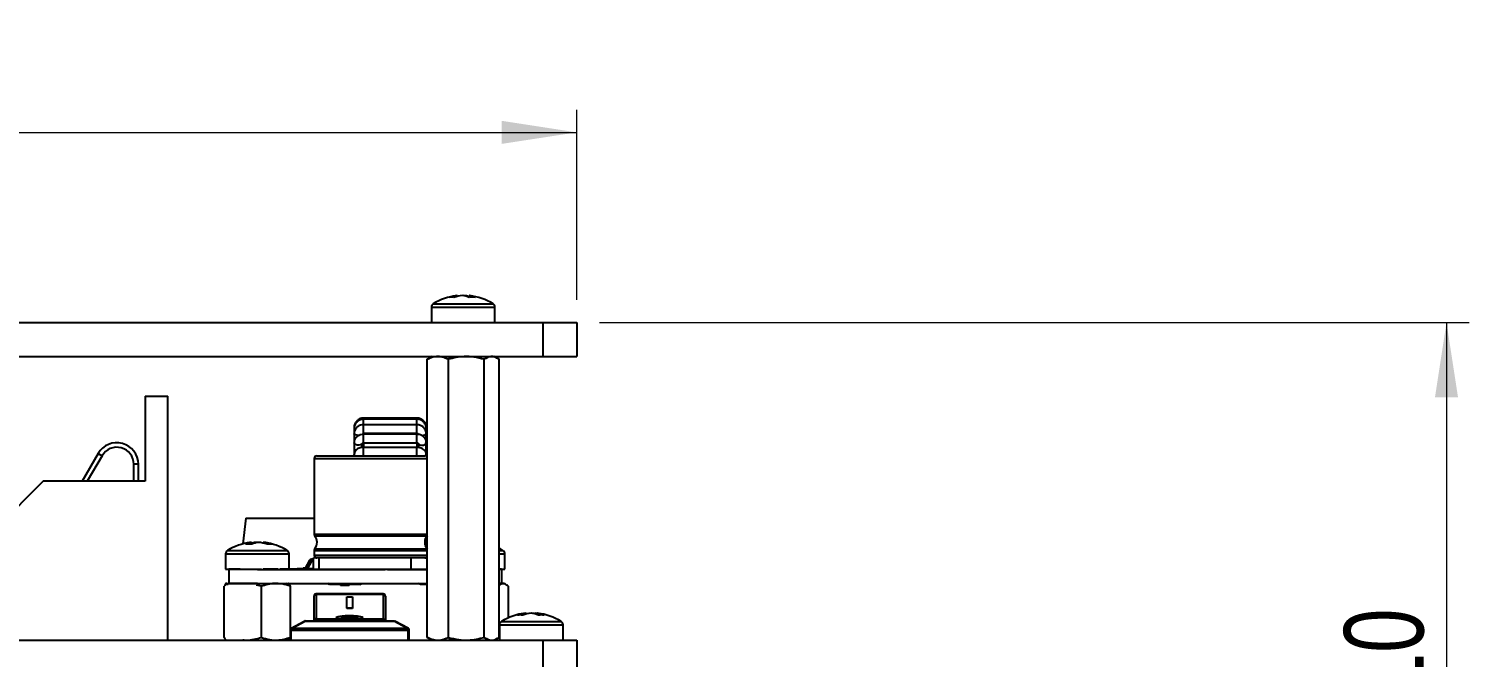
# Model space of a CAD drawing. Header units: millimetres. Extents: x 53 to 380, y 29 to 265.
# Drawn here: x 311.7 to 375.1, y 235.1 to 262.8 of the extents above; entities that cross this region are included whole.
import ezdxf

# ---------------------------------------------------------------- set-up
doc = ezdxf.new("R2010")
doc.units = ezdxf.units.MM
doc.styles.add('SLDTEXTSTYLE0', font='TXT', dxfattribs={"width": 0.75})
doc.dimstyles.new('SLDDIMSTYLE0', dxfattribs={"dimtxt": 3.5, "dimasz": 3.302, "dimexe": 0, "dimexo": 0.0625, "dimgap": 0.875, "dimtad": 1, "dimlfac": 2, "dimrnd": 1e-09, "dimzin": 4, "dimdsep": 46, "dimtxsty": 'SLDTEXTSTYLE0', "dimsah": 1, "dimcen": 0.09, "dimadec": 0, "dimazin": 1, "dimtfac": 1, "dimtofl": 0, "dimtmove": 0, "dimatfit": 3, "dimfxl": 1, "dimfrac": 2, "dimtolj": 1, "dimtzin": 12, "dimarcsym": 0})

# ---------------------------------------------------------------- blocks, each defined once
blk = doc.blocks.new('_D_2')
at = {"color": 7, "linetype": 'Continuous', "lineweight": 0, "transparency": 16777216}
for p, q in [((260.78, 250.812), (260.78, 259.188)), ((335.78, 250.812), (335.78, 259.188)), ((260.78, 258.188), (335.78, 258.188))]:
    blk.add_line(p, q, dxfattribs=at)
at = {"color": 7, "linetype": 'Continuous', "lineweight": 18, "transparency": 16777216}
for points in [[(260.78, 258.188), (264.082, 257.68), (264.082, 258.696)], [(335.78, 258.188), (332.478, 258.696), (332.478, 257.68)]]:
    blk.add_solid(points, dxfattribs=at)
at = {"color": 7, "linetype": 'Continuous', "lineweight": 18, "transparency": 16777216, "insert": (294.554, 262.7), "char_height": 3.5, "attachment_point": 1, "style": 'SLDTEXTSTYLE0'}
blk.add_mtext('150.00', dxfattribs=at)
blk = doc.blocks.new('_D_3')
at = {"color": 7, "linetype": 'Continuous', "lineweight": 0, "transparency": 16777216}
for p, q in [((336.78, 249.812), (375.075, 249.812)), ((374.075, 249.812), (374.075, 201.263)), ((352.847, 201.263), (375.075, 201.263))]:
    blk.add_line(p, q, dxfattribs=at)
at = {"color": 7, "linetype": 'Continuous', "lineweight": 18, "transparency": 16777216}
for points in [[(374.075, 249.812), (373.567, 246.51), (374.583, 246.51)], [(374.075, 201.263), (374.583, 204.565), (373.567, 204.565)]]:
    blk.add_solid(points, dxfattribs=at)
at = {"color": 7, "linetype": 'Continuous', "lineweight": 18, "transparency": 16777216, "insert": (369.563, 228.424), "char_height": 3.5, "attachment_point": 1, "rotation": 90, "style": 'SLDTEXTSTYLE0'}
blk.add_mtext('97.10', dxfattribs=at)

msp = doc.modelspace()

# ---------------------------------------------------------------- linework, layer by layer
at = {"color": 8, "linetype": 'Continuous', "lineweight": 25}
for p, q in [((329.4657, 250.638), (332.095, 250.638)), ((329.3803, 250.4849), (332.1803, 250.4849)), ((326.3928, 245.5496), (326.3928, 245.5992)), ((326.3928, 245.3054), (326.3928, 245.5496)), ((328.7428, 245.5496), (328.7428, 245.5992)), ((328.7428, 245.3054), (328.7428, 245.5496)), ((325.9809, 245.188), (325.9803, 245.1871)), ((326.3928, 244.9338), (326.3928, 245.3056)), ((326.3928, 244.9338), (326.3928, 244.8825)), ((326.3928, 244.5075), (326.3928, 244.8825)), ((328.7428, 244.9338), (328.7428, 245.3056)), ((328.7428, 244.9338), (328.7428, 244.8825)), ((328.7428, 244.5075), (328.7428, 244.8825)), ((329.1548, 245.188), (329.1553, 245.1871)), ((326.3928, 244.5079), (326.3928, 244.315)), ((326.3928, 243.9366), (326.3928, 244.3069)), ((328.7428, 244.5079), (328.7428, 244.315)), ((328.7428, 243.9366), (328.7428, 244.3069)), ((324.2178, 243.8116), (326.7178, 243.8116)), ((325.991, 243.9366), (325.9803, 243.9872)), ((326.7178, 243.8116), (329.1983, 243.8116)), ((329.1401, 243.9273), (329.1553, 243.9873)), ((324.2178, 240.4847), (326.7178, 240.4847)), ((324.2464, 240.4052), (326.7178, 240.4052)), ((326.7178, 240.4847), (329.1983, 240.4847)), ((326.7178, 240.4052), (329.1893, 240.4052)), ((320.4032, 239.7628), (323.0325, 239.7628)), ((324.2178, 239.7635), (326.7178, 239.7635)), ((324.2464, 239.843), (326.7178, 239.843)), ((326.7178, 239.843), (329.1893, 239.843)), ((326.7178, 239.7635), (329.1983, 239.7635)), ((329.1983, 240.2219), (329.1553, 240.2219)), ((332.3623, 239.7628), (332.5325, 239.7628)), ((320.3178, 239.6097), (323.1178, 239.6097)), ((324.0493, 239.3123), (323.8707, 238.9741)), ((324.0582, 239.3076), (323.882, 238.9741)), ((324.2178, 239.5616), (326.7178, 239.5616)), ((326.7178, 239.5616), (329.1983, 239.5616)), ((332.3623, 239.6097), (332.6178, 239.6097)), ((323.8264, 238.9741), (323.8264, 238.9866)), ((324.3053, 237.8483), (324.3053, 237.8339)), ((324.3053, 237.8339), (324.3053, 236.759)), ((325.5678, 238.2219), (325.5678, 238.2616)), ((327.2553, 237.8483), (327.2553, 237.8339)), ((327.2553, 237.8339), (327.2553, 236.759)), ((324.3053, 236.759), (324.3053, 236.6616)), ((327.2553, 236.759), (327.2553, 236.6616)), ((332.4657, 236.638), (334.6687, 236.638)), ((334.6687, 236.638), (335.095, 236.638)), ((332.3803, 236.4849), (334.7264, 236.4849)), ((334.7264, 236.4849), (335.1803, 236.4849))]:
    msp.add_line(p, q, dxfattribs=at)
at = {"color": 7, "linetype": 'Continuous', "lineweight": 25}
for p, q in [((330.5278, 250.9617), (330.5225, 250.9981)), ((330.8106, 250.9981), (330.8105, 250.9891)), ((331.0276, 250.9266), (331.0382, 250.9981)), ((329.3803, 250.4849), (329.3803, 249.8116)), ((332.1803, 249.8116), (332.1803, 250.4849)), ((262.2803, 249.8116), (334.2803, 249.8116)), ((334.2803, 249.8116), (334.2803, 248.3116)), ((334.2803, 249.8116), (335.7803, 249.8116)), ((335.7803, 249.8116), (335.7803, 248.3116)), ((262.2803, 248.3116), (334.2803, 248.3116)), ((329.1983, 248.1875), (329.2767, 248.2287)), ((329.1983, 235.9357), (329.1983, 248.1875)), ((329.4053, 248.3116), (329.27, 248.2335)), ((330.127, 248.1875), (330.2154, 248.3116)), ((330.127, 235.9357), (330.127, 248.1875)), ((331.7091, 235.9357), (331.7091, 248.1875)), ((332.2907, 248.2335), (332.1553, 248.3116)), ((332.3623, 235.9357), (332.3623, 248.1875)), ((334.2803, 248.3116), (335.7803, 248.3116)), ((316.7803, 246.5616), (317.7803, 246.5616)), ((316.7803, 246.5616), (316.7803, 242.8116)), ((317.7803, 235.8116), (317.7803, 246.5616)), ((328.7428, 245.5992), (326.3928, 245.5992)), ((328.7428, 245.5496), (326.3928, 245.5496)), ((325.9803, 245.1871), (325.9803, 245.1411)), ((325.9803, 245.1411), (325.9803, 244.9145)), ((325.9803, 244.9145), (325.9803, 244.5216)), ((328.7428, 245.3056), (326.3928, 245.3056)), ((326.3928, 244.9338), (328.7428, 244.9338)), ((328.7428, 244.8825), (326.3928, 244.8825)), ((329.1553, 245.1411), (329.1553, 245.1871)), ((329.1553, 244.9145), (329.1553, 245.1411)), ((329.1553, 244.5216), (329.1553, 244.9145)), ((325.9803, 244.5216), (325.9803, 243.9872)), ((326.3178, 244.4483), (326.3178, 244.45)), ((326.3178, 244.4483), (326.3178, 244.3065)), ((326.3928, 244.5075), (328.7428, 244.5075)), ((328.7428, 244.3069), (326.3928, 244.3069)), ((328.8178, 244.45), (328.8178, 244.4483)), ((328.8178, 244.4483), (328.8178, 244.3058)), ((329.1553, 243.9872), (329.1553, 244.5216)), ((314.7076, 244.0366), (314.0003, 242.8116)), ((314.8808, 243.9366), (314.2313, 242.8116)), ((314.7076, 244.0366), (314.8808, 243.9366)), ((316.4803, 243.5616), (316.2803, 243.5616)), ((316.2803, 242.8116), (316.2803, 243.5616)), ((316.4803, 242.8116), (316.4803, 243.5616)), ((324.2178, 243.8116), (324.2178, 240.4847)), ((325.9575, 243.9366), (329.0928, 243.9366)), ((325.9803, 243.9872), (325.9803, 243.9366)), ((329.1553, 243.9199), (329.1553, 243.9872)), ((312.2803, 242.8116), (310.2803, 240.8116)), ((316.7803, 242.8116), (312.2803, 242.8116)), ((321.2081, 241.1902), (321.0819, 240.0541)), ((321.2081, 241.1902), (324.2178, 241.1902)), ((329.1983, 240.4094), (329.1926, 240.4094)), ((321.4616, 240.1228), (321.4734, 240.0422)), ((321.6765, 240.1086), (321.6761, 240.1228)), ((321.9741, 240.1228), (321.9694, 240.0908)), ((322.696, 239.9371), (322.7178, 239.9371)), ((322.697, 239.9366), (322.7178, 239.9366)), ((322.7178, 239.9371), (322.7178, 239.9366)), ((322.7178, 239.9366), (322.7178, 239.9276)), ((324.2178, 239.7635), (324.2178, 239.5616)), ((329.1553, 240.0141), (329.1553, 240.358)), ((329.1553, 240.0344), (329.1983, 240.0344)), ((329.1553, 239.8902), (329.1553, 240.0141)), ((320.3178, 239.6097), (320.3178, 238.9363)), ((323.1178, 238.9366), (323.1178, 239.6097)), ((324.0095, 239.3333), (323.8264, 238.9866)), ((324.098, 239.2866), (323.9329, 238.9741)), ((324.0582, 239.3076), (324.0493, 239.3123)), ((324.098, 239.3416), (324.098, 239.3866)), ((324.1928, 239.3866), (324.098, 239.3866)), ((324.098, 239.3316), (324.098, 239.3416)), ((324.1928, 239.3416), (324.098, 239.3416)), ((324.098, 239.2866), (324.098, 239.3316)), ((324.1928, 239.3316), (324.098, 239.3316)), ((324.1928, 239.2866), (324.098, 239.2866)), ((324.1928, 238.9366), (324.1928, 239.4366)), ((324.4428, 239.4366), (324.1928, 239.4366)), ((324.4428, 238.9366), (324.4428, 239.4366)), ((328.4928, 239.4366), (324.4428, 239.4366)), ((328.4928, 238.9366), (328.4928, 239.4366)), ((329.1983, 239.4366), (328.4928, 239.4366)), ((329.1553, 239.4366), (329.1553, 239.4533)), ((332.6178, 238.9363), (332.6178, 239.6097)), ((320.3178, 238.9363), (320.4678, 238.9363)), ((320.9676, 238.9366), (320.4678, 238.9366)), ((320.4678, 238.9363), (320.4678, 238.9366)), ((320.4678, 238.9363), (320.4678, 238.3118)), ((320.4678, 238.9363), (321.7178, 238.9363)), ((321.7178, 238.9363), (321.8951, 238.9363)), ((321.7178, 238.9316), (321.7178, 238.9363)), ((321.7178, 238.9316), (327.3432, 238.9316)), ((321.9509, 238.9416), (321.9509, 238.9366)), ((321.9678, 238.9416), (321.9678, 238.9366)), ((322.1544, 238.9416), (321.9678, 238.9416)), ((322.1544, 238.9366), (321.9678, 238.9366)), ((322.1544, 238.9416), (322.1544, 238.9366)), ((322.2646, 238.9416), (322.1544, 238.9416)), ((322.2646, 238.9366), (322.1544, 238.9366)), ((322.2646, 238.9416), (322.2646, 238.9366)), ((322.5105, 238.9416), (322.2646, 238.9416)), ((322.5105, 238.9366), (322.2646, 238.9366)), ((322.6293, 238.9416), (322.5105, 238.9416)), ((322.5105, 238.9416), (322.5105, 238.9366)), ((322.6293, 238.9366), (322.5105, 238.9366)), ((322.6293, 238.9416), (322.6293, 238.9366)), ((322.6462, 238.9416), (322.6462, 238.9366)), ((324.0678, 238.9366), (322.7092, 238.9366)), ((323.448, 238.9416), (323.1178, 238.9416)), ((323.4816, 238.9741), (323.4428, 238.9366)), ((323.4816, 238.9741), (324.154, 238.9741)), ((323.7316, 238.9741), (323.7316, 238.9866)), ((323.8264, 238.9866), (323.7316, 238.9866)), ((324.0678, 238.9316), (324.0678, 238.9366)), ((324.0678, 238.9366), (324.4428, 238.9366)), ((324.154, 238.9741), (324.1928, 238.9366)), ((324.1891, 238.9402), (324.1928, 238.9402)), ((324.4428, 238.9316), (324.4428, 238.9366)), ((324.4428, 238.9366), (327.3432, 238.9366)), ((327.3432, 238.9316), (327.3432, 238.9366)), ((327.3432, 238.9366), (327.4428, 238.9366)), ((327.4428, 238.9316), (327.4428, 238.9366)), ((327.4428, 238.9366), (328.5446, 238.9366)), ((327.4428, 238.9316), (329.1983, 238.9316)), ((328.5446, 238.9316), (328.5446, 238.9366)), ((328.5446, 238.9366), (329.1983, 238.9366)), ((332.4678, 238.9366), (332.3623, 238.9366)), ((332.3623, 238.9363), (332.4678, 238.9363)), ((332.4678, 238.9363), (332.4678, 238.9366)), ((332.4678, 238.9363), (332.6178, 238.9363)), ((332.4678, 238.9363), (332.4678, 238.3118)), ((320.2611, 235.9357), (320.2611, 238.1875)), ((320.3428, 238.3116), (320.3289, 238.3036)), ((320.3428, 238.3116), (320.4678, 238.3116)), ((321.7178, 238.3118), (320.4678, 238.3118)), ((320.4678, 238.3118), (320.4678, 238.3116)), ((320.4678, 238.3116), (321.7178, 238.3116)), ((321.8944, 238.1875), (321.6768, 238.2388)), ((321.7178, 238.3118), (321.7178, 238.3116)), ((321.7178, 238.3116), (329.1983, 238.3116)), ((321.8944, 235.9357), (321.8944, 238.1875)), ((323.1746, 238.1875), (322.9776, 238.3116)), ((323.1067, 238.3036), (323.0928, 238.3116)), ((323.1033, 238.2977), (323.1746, 238.1875)), ((323.1746, 235.9357), (323.1746, 238.1875)), ((327.2553, 237.8483), (324.3053, 237.8483)), ((324.3053, 237.8339), (327.2553, 237.8339)), ((324.901, 238.2616), (324.8178, 238.3116)), ((326.2346, 238.2616), (324.901, 238.2616)), ((325.3803, 238.2616), (325.3803, 238.2219)), ((325.5678, 238.2219), (325.3803, 238.2219)), ((325.7553, 238.2219), (325.5678, 238.2219)), ((325.7553, 238.2219), (325.7553, 238.2616)), ((326.2346, 238.2616), (326.3178, 238.3116)), ((328.901, 238.2616), (328.8178, 238.3116)), ((329.1983, 238.2616), (328.901, 238.2616)), ((332.4678, 238.3118), (332.3623, 238.3118)), ((332.3623, 238.3116), (332.4678, 238.3116)), ((332.4678, 238.3118), (332.4678, 238.3116)), ((332.4678, 238.3116), (332.5928, 238.3116)), ((332.6641, 238.2704), (332.5928, 238.3116)), ((332.77, 236.7983), (332.77, 238.1875)), ((324.2053, 237.7483), (324.2053, 236.6616)), ((325.6553, 237.7158), (325.9053, 237.7158)), ((325.6553, 237.218), (325.6553, 237.2086)), ((325.9053, 237.218), (325.6553, 237.218)), ((325.9053, 237.2086), (325.6553, 237.2086)), ((325.9053, 237.218), (325.9053, 237.2086)), ((327.3553, 237.7483), (327.3553, 236.6616)), ((323.2084, 236.3442), (323.7833, 236.6499)), ((323.2553, 236.3442), (323.8302, 236.6499)), ((323.7833, 236.6499), (323.8153, 236.6605)), ((323.8153, 236.6605), (323.8302, 236.6499)), ((323.8302, 236.6616), (327.7304, 236.6616)), ((323.8302, 236.6499), (327.7304, 236.6499)), ((324.3053, 236.759), (327.2553, 236.759)), ((325.1803, 236.8014), (325.1803, 236.7915)), ((326.3803, 236.8014), (326.3803, 236.7915)), ((327.7304, 236.6499), (327.7454, 236.6605)), ((328.3053, 236.3442), (327.7304, 236.6499)), ((327.7454, 236.6605), (327.7773, 236.6499)), ((328.3523, 236.3442), (327.7773, 236.6499)), ((333.5276, 236.9531), (333.5209, 236.9981)), ((333.5216, 236.9936), (333.5749, 236.9981)), ((333.5749, 236.9981), (333.5787, 236.9662)), ((333.5888, 236.9968), (333.5887, 236.9981)), ((333.6235, 236.9761), (333.6215, 236.9981)), ((333.7916, 236.9981), (333.7916, 236.9954)), ((333.9554, 236.9981), (333.9553, 236.9968)), ((333.9717, 236.9955), (333.972, 236.9981)), ((333.9857, 236.9981), (333.9853, 236.9942)), ((334.039, 236.9936), (333.9857, 236.9981)), ((334.0311, 236.9405), (334.0397, 236.9981)), ((322.9776, 235.8116), (323.1746, 235.9357)), ((323.2053, 236.2559), (328.3553, 236.2559)), ((323.2053, 235.8116), (323.2053, 236.2559)), ((323.2553, 236.3442), (328.3053, 236.3442)), ((328.3553, 235.8116), (328.3553, 236.2559)), ((328.4053, 235.8116), (328.4053, 236.2559)), ((329.2763, 235.9031), (329.1983, 235.9357)), ((330.2154, 235.8116), (330.127, 235.9357)), ((332.3803, 236.4849), (332.3803, 235.8116)), ((335.1803, 235.8116), (335.1803, 236.4849)), ((262.2803, 235.8116), (334.2803, 235.8116)), ((320.3285, 235.8199), (320.3428, 235.8116)), ((323.0928, 235.8116), (323.1072, 235.8199)), ((329.27, 235.8897), (329.4053, 235.8116)), ((332.1553, 235.8116), (332.2907, 235.8897)), ((334.2803, 235.8116), (334.2803, 234.3116)), ((334.2803, 235.8116), (335.7803, 235.8116)), ((335.7803, 235.8116), (335.7803, 234.3116))]:
    msp.add_line(p, q, dxfattribs=at)
at = {"color": 8, "linetype": 'Continuous', "lineweight": 25, "flags": 128}
for points in [[(326.2115, 244.8369), (326.1856, 244.835), (326.1085, 244.8388), (326.0417, 244.8554), (325.9963, 244.8822), (325.9803, 244.9145)], [(328.9393, 244.8356), (328.9501, 244.835), (329.0271, 244.8388), (329.094, 244.8554), (329.1393, 244.8822), (329.1553, 244.9145), (329.1553, 244.9145)], [(326.3178, 244.45), (326.2595, 244.4174), (326.1856, 244.4027), (326.1085, 244.4082), (326.0417, 244.4332), (325.9963, 244.4733), (325.9803, 244.5216)], [(328.8178, 244.45), (328.8761, 244.4174), (328.9501, 244.4027), (329.0271, 244.4082), (329.094, 244.4332), (329.1393, 244.4733), (329.1553, 244.5216), (329.1553, 244.5217)], [(323.8501, 238.9741), (323.8441, 238.9773), (323.8381, 238.9804), (323.8331, 238.9831), (323.8295, 238.985), (323.8272, 238.9862), (323.8264, 238.9866)]]:
    msp.add_lwpolyline(points, dxfattribs=at)
at = {"color": 7, "linetype": 'Continuous', "lineweight": 25, "flags": 128}
for points in [[(329.1893, 240.4052), (329.1958, 240.4138), (329.1983, 240.4176)], [(321.7178, 240.1167), (321.7116, 240.1177), (321.6761, 240.1228)], [(329.1983, 239.8306), (329.1958, 239.8344), (329.1893, 239.843)], [(332.5325, 239.7628), (332.4168, 239.8301), (332.3623, 239.859)], [(324.0493, 239.3123), (324.0416, 239.3164), (324.0341, 239.3203), (324.0272, 239.324), (324.0212, 239.3271), (324.0162, 239.3298), (324.0126, 239.3317), (324.0103, 239.3329), (324.0095, 239.3333)], [(324.098, 239.2866), (324.0972, 239.287), (324.0949, 239.2882), (324.0912, 239.2901), (324.0863, 239.2928), (324.0803, 239.2959), (324.0734, 239.2996), (324.0659, 239.3035), (324.0582, 239.3076)], [(333.9391, 236.9981), (333.9986, 236.993), (334.0383, 236.9888)]]:
    msp.add_lwpolyline(points, dxfattribs=at)
at = {"color": 7, "linetype": 'Continuous', "lineweight": 25}
for centre, radius, start, end in [((329.5603, 250.4849), 0.18, 121.726295, 180), ((330.7803, 248.5116), 2.5, 96.790227, 121.726295), ((330.6655, 249.4774), 1.5274, 95.37337, 109.486903), ((330.2645, 249.8138), 1.1088, 84.384964, 95.615036), ((330.9059, 249.3499), 1.6555, 95.406123, 108.780917), ((330.6169, 249.9056), 1.1006, 66.81848, 83.055102), ((330.6598, 249.3822), 1.6229, 76.711419, 84.664804), ((330.9215, 250.0343), 0.9709, 65.44297, 83.098468), ((331.1876, 249.1447), 1.7779, 85.566844, 94.433156), ((330.7803, 248.5116), 2.5, 58.273705, 83.209773), ((332.0003, 250.4849), 0.18, 0, 58.273705), ((315.5303, 243.5616), 0.95, 0, 150), ((315.5303, 243.5616), 0.75, 0, 150), ((324.3428, 243.8116), 0.125, 90, 180), ((329.0928, 243.8116), 0.125, 32.456451, 90), ((324.3428, 240.4847), 0.125, 180, 219.494627), ((323.9053, 240.1241), 0.4419, 320.505373, 39.494627), ((329.5303, 240.1241), 0.4419, 140.505373, 219.494627), ((320.4978, 239.6097), 0.18, 121.726295, 180), ((321.7178, 237.6363), 2.5, 97.193428, 121.726295), ((321.573, 239.2594), 0.8705, 97.351623, 115.974875), ((321.3338, 238.147), 1.9004, 85.712225, 94.287775), ((321.8313, 238.4049), 1.7249, 95.160745, 102.216492), ((321.8879, 239.1336), 0.9975, 97.39355, 114.39754), ((321.5998, 238.3745), 1.7557, 71.775942, 84.779972), ((321.8266, 238.4987), 1.6308, 71.149833, 84.810458), ((321.7178, 237.6363), 2.5, 58.273705, 82.806572), ((322.2511, 239.061), 0.9863, 84.04604, 95.95396), ((322.9378, 239.6097), 0.18, 0, 58.273705), ((324.3428, 239.7635), 0.125, 140.505373, 180), ((332.4378, 239.6097), 0.18, 0, 58.273705), ((324.098, 239.2866), 0.1, 90, 152.162608), ((324.098, 239.2866), 0.055, 90, 152.162608), ((324.098, 239.2866), 0.045, 90, 152.162608), ((324.3428, 239.5616), 0.125, 180, 270), ((329.0928, 239.5616), 0.125, 270, 327.543549), ((324.3053, 237.7483), 0.1, 90, 180), ((324.2987, 237.7405), 0.0937, 85.922737, 175.236861), ((327.2553, 237.7483), 0.1, 0, 90), ((327.262, 237.7405), 0.0937, 4.763139, 94.077263), ((324.3053, 236.659), 0.1, 89.994721, 178.502484), ((332.5603, 236.4849), 0.18, 121.726295, 180), ((333.7803, 234.5116), 2.5, 96.233614, 121.726295), ((333.6561, 235.6534), 1.3514, 95.738722, 110.737363), ((333.2959, 235.6041), 1.3185, 84.851426, 95.148574), ((333.9183, 235.5226), 1.483, 95.7764, 109.872373), ((333.6406, 236.9082), 0.1113, 126.182773, 154.257957), ((333.5622, 236.8972), 0.117, 41.226164, 59.53114), ((333.6283, 235.73), 1.2759, 68.526074, 83.667521), ((333.6469, 235.5496), 1.4557, 74.618124, 84.296216), ((333.9984, 236.8973), 0.117, 120.458245, 138.77714), ((333.9144, 235.8613), 1.1437, 67.42037, 83.709669), ((333.7803, 234.5116), 2.5, 58.273705, 83.766386), ((334.2245, 235.3544), 1.5682, 85.279525, 94.720475), ((335.0003, 236.4849), 0.18, 0, 58.273705)]:
    msp.add_arc(centre, radius, start, end, dxfattribs=at)
at = {"color": 8, "linetype": 'Continuous', "lineweight": 25}
for centre, radius, start, end in [((326.0528, 245.2259), 0.1116, 229.492472, 265.668186), ((329.0824, 245.2266), 0.1124, 274.081169, 310.441455), ((329.0449, 240.0036), 0.1109, 5.361214, 66.715314)]:
    msp.add_arc(centre, radius, start, end, dxfattribs=at)
at = {"color": 7, "linetype": 'Continuous', "lineweight": 25}
for points, knots in [([(330.127, 248.1875), (330.037, 248.2263), (329.8678, 248.2994), (329.5515, 248.3289), (329.335, 248.2422), (329.1983, 248.1875)], [0, 0, 0, 0, 0.29565275, 0.55528333, 1, 1, 1, 1]), ([(331.7091, 248.1875), (331.5556, 248.2263), (331.2675, 248.2994), (330.7287, 248.3289), (330.3599, 248.2422), (330.127, 248.1875)], [0, 0, 0, 0, 0.29565385, 0.55528476, 1, 1, 1, 1]), ([(332.3623, 248.1875), (332.299, 248.2263), (332.18, 248.2994), (331.9575, 248.3289), (331.8052, 248.2422), (331.7091, 248.1875)], [0, 0, 0, 0, 0.29565274, 0.55528441, 1, 1, 1, 1]), ([(326.3928, 245.5992), (326.3452, 245.5943), (326.2457, 245.5843), (326.1126, 245.5024), (326.0172, 245.3792), (325.9828, 245.2652), (325.9808, 245.2014), (325.9803, 245.1871)], [0, 0, 0, 0, 0.2207429, 0.4611086, 0.702344, 0.9335957, 1, 1, 1, 1]), ([(326.3928, 245.5496), (326.3455, 245.5449), (326.2461, 245.5349), (326.1126, 245.4537), (326.017, 245.331), (325.9828, 245.218), (325.9808, 245.155), (325.9803, 245.1411)], [0, 0, 0, 0, 0.21970662, 0.46183015, 0.70469359, 0.93467928, 1, 1, 1, 1]), ([(329.1553, 245.1871), (329.1505, 245.2348), (329.1403, 245.3342), (329.0584, 245.467), (328.9352, 245.5622), (328.8212, 245.5966), (328.7571, 245.5987), (328.7428, 245.5992)], [0, 0, 0, 0, 0.22099712, 0.46092411, 0.70175965, 0.93332764, 1, 1, 1, 1]), ([(329.1553, 245.1411), (329.1504, 245.1887), (329.1402, 245.2873), (329.0582, 245.4185), (328.9357, 245.5127), (328.8217, 245.547), (328.7573, 245.5491), (328.7428, 245.5496)], [0, 0, 0, 0, 0.2220525, 0.4602011, 0.6994554, 0.9322708, 1, 1, 1, 1]), ([(326.3928, 245.3056), (326.3471, 245.3014), (326.248, 245.2922), (326.1122, 245.2146), (326.0154, 245.0943), (325.9825, 244.9853), (325.9807, 244.9268), (325.9803, 244.9145)], [0, 0, 0, 0, 0.2145269, 0.4652252, 0.7170985, 0.9404411, 1, 1, 1, 1]), ([(326.3928, 244.8825), (326.3499, 244.8791), (326.2519, 244.8714), (326.1209, 244.8053), (326.0244, 244.7009), (325.9844, 244.6003), (325.9813, 244.54), (325.9803, 244.5216)], [0, 0, 0, 0, 0.2050351, 0.4689001, 0.6941332, 0.9069502, 1, 1, 1, 1]), ([(329.1553, 244.9145), (329.15, 244.9618), (329.1394, 245.0567), (329.0574, 245.1802), (328.9379, 245.269), (328.8244, 245.3029), (328.7583, 245.3051), (328.7428, 245.3056)], [0, 0, 0, 0, 0.2277374, 0.4566017, 0.6883364, 0.9271375, 1, 1, 1, 1]), ([(328.7428, 244.9338), (328.7536, 244.9325), (328.7753, 244.93), (328.7997, 244.9121), (328.8145, 244.89), (328.8167, 244.8744), (328.8178, 244.8666)], [0, 0, 0, 0, 0.27976394, 0.55952268, 0.77987838, 1, 1, 1, 1]), ([(329.1553, 244.5216), (329.1506, 244.5631), (329.1411, 244.6461), (329.0687, 244.7546), (328.9619, 244.8365), (328.8458, 244.8773), (328.7698, 244.8811), (328.7428, 244.8825)], [0, 0, 0, 0, 0.2093371, 0.4187383, 0.6358443, 0.8706281, 1, 1, 1, 1]), ([(326.3928, 244.3069), (326.3539, 244.3045), (326.2596, 244.2988), (326.1326, 244.2483), (326.0352, 244.1626), (325.9869, 244.0704), (325.9822, 244.0106), (325.9803, 243.9872)], [0, 0, 0, 0, 0.1913742, 0.4633256, 0.6830113, 0.8756668, 1, 1, 1, 1]), ([(326.3178, 244.45), (326.3196, 244.4584), (326.323, 244.4754), (326.3399, 244.4929), (326.3537, 244.4984), (326.3578, 244.5001)], [0, 0, 0, 0, 0.4111465, 0.8219306, 1, 1, 1, 1]), ([(326.3575, 244.5008), (326.3578, 244.501), (326.3604, 244.5023), (326.3698, 244.5052), (326.3821, 244.5072), (326.3902, 244.5074), (326.3928, 244.5075)], [0, 0, 0, 0, 0.0482932, 0.4277006, 0.810733, 1, 1, 1, 1]), ([(328.7428, 244.5075), (328.748, 244.5073), (328.7586, 244.5068), (328.7709, 244.5038), (328.7754, 244.5018), (328.7771, 244.5011)], [0, 0, 0, 0, 0.3855875, 0.780648, 1, 1, 1, 1]), ([(329.1553, 243.9872), (329.1508, 244.0239), (329.1421, 244.0944), (329.0798, 244.1837), (328.9905, 244.2526), (328.8743, 244.2983), (328.7854, 244.3041), (328.7428, 244.3069)], [0, 0, 0, 0, 0.1941271, 0.3724233, 0.5637871, 0.7910498, 1, 1, 1, 1]), ([(328.7769, 244.5008), (328.7851, 244.4967), (328.8006, 244.4889), (328.8145, 244.47), (328.8167, 244.4566), (328.8178, 244.45)], [0, 0, 0, 0, 0.3629578, 0.6816469, 1, 1, 1, 1]), ([(324.3428, 243.9366), (324.3651, 243.9366), (324.4095, 243.9366), (324.7605, 243.9366), (325.278, 243.9366), (325.731, 243.9366), (325.9575, 243.9366)], [0, 0, 0, 0, 0.2499996, 0.5000003, 0.7499998, 1, 1, 1, 1]), ([(329.1398, 239.9309), (329.1439, 239.9402), (329.1554, 239.9666), (329.1553, 239.9955), (329.1553, 240.0141)], [0, 0, 0, 0, 0.355511, 1, 1, 1, 1]), ([(320.4089, 238.2433), (320.4013, 238.2597), (320.3786, 238.3087), (320.3282, 238.3263), (320.287, 238.2412), (320.2611, 238.1875)], [0, 0, 0, 0, 0.1573926, 0.4679877, 1, 1, 1, 1]), ([(323.1746, 238.1875), (323.0504, 238.2263), (322.8172, 238.2994), (322.3812, 238.3289), (322.0828, 238.2422), (321.8944, 238.1875)], [0, 0, 0, 0, 0.2956532, 0.5552833, 1, 1, 1, 1]), ([(332.77, 238.1875), (332.7237, 238.2259), (332.6367, 238.2982), (332.4978, 238.3289), (332.4095, 238.2628), (332.3623, 238.2274)], [0, 0, 0, 0, 0.3463555, 0.6505105, 1, 1, 1, 1]), ([(325.6553, 237.218), (325.6553, 237.2992), (325.6553, 237.4442), (325.6553, 237.6328), (325.6553, 237.7158)], [0, 0, 0, 0, 0.5599686, 1, 1, 1, 1]), ([(325.9053, 237.7158), (325.9053, 237.6111), (325.9053, 237.4242), (325.9053, 237.281), (325.9053, 237.218)], [0, 0, 0, 0, 0.5599682, 1, 1, 1, 1]), ([(323.8302, 236.6616), (323.8274, 236.6615), (323.8224, 236.6614), (323.8175, 236.6608), (323.8153, 236.6605)], [0, 0, 0, 0, 0.5599689, 1, 1, 1, 1]), ([(326.3803, 236.8014), (326.3713, 236.8096), (326.3532, 236.826), (326.2145, 236.8547), (326.0162, 236.8766), (325.7803, 236.8849), (325.5445, 236.8766), (325.3461, 236.8547), (325.2074, 236.826), (325.1893, 236.8096), (325.1803, 236.8014)], [0, 0, 0, 0, 0.1249589, 0.2499423, 0.3749595, 0.5000001, 0.6250407, 0.7500579, 0.8750416, 1, 1, 1, 1]), ([(325.1803, 236.8014), (325.1893, 236.7947), (325.2074, 236.7813), (325.3461, 236.7722), (325.5445, 236.7688), (325.7803, 236.7683), (326.0162, 236.7688), (326.2145, 236.7722), (326.3532, 236.7813), (326.3713, 236.7947), (326.3803, 236.8014)], [0, 0, 0, 0, 0.12495838, 0.24994204, 0.37495928, 0.49999988, 0.62504047, 0.75005772, 0.87504109, 1, 1, 1, 1]), ([(326.1303, 236.8014), (326.125, 236.806), (326.1145, 236.8152), (326.0336, 236.8296), (325.9179, 236.8401), (325.7803, 236.8441), (325.6427, 236.8401), (325.527, 236.8296), (325.4461, 236.8152), (325.4356, 236.806), (325.4303, 236.8014)], [0, 0, 0, 0, 0.1249608, 0.2499441, 0.3749608, 0.5, 0.6250392, 0.7500559, 0.8750394, 1, 1, 1, 1]), ([(325.4303, 236.7915), (325.4356, 236.7961), (325.4461, 236.8053), (325.527, 236.8197), (325.6427, 236.8302), (325.7803, 236.8342), (325.9179, 236.8302), (326.0336, 236.8197), (326.1145, 236.8053), (326.1251, 236.7961), (326.1303, 236.7915)], [0, 0, 0, 0, 0.1250376, 0.250053, 0.3750378, 0.5, 0.6249621, 0.7499469, 0.8749621, 1, 1, 1, 1]), ([(325.4303, 236.8014), (325.4356, 236.7974), (325.4461, 236.7892), (325.527, 236.7815), (325.6427, 236.7772), (325.7803, 236.776), (325.9179, 236.7772), (326.0336, 236.7815), (326.1145, 236.7892), (326.125, 236.7974), (326.1303, 236.8014)], [0, 0, 0, 0, 0.1249606, 0.249944, 0.3749608, 0.5, 0.6250392, 0.7500559, 0.8750392, 1, 1, 1, 1]), ([(327.2553, 236.759), (327.2684, 236.7575), (327.2946, 236.7545), (327.3277, 236.7313), (327.3508, 236.6983), (327.3538, 236.6721), (327.3553, 236.659)], [0, 0, 0, 0, 0.24999933, 0.4999947, 0.74999868, 1, 1, 1, 1]), ([(327.7304, 236.6616), (327.7332, 236.6615), (327.7382, 236.6614), (327.7432, 236.6608), (327.7454, 236.6605)], [0, 0, 0, 0, 0.5600106, 1, 1, 1, 1]), ([(320.2611, 235.9357), (320.2782, 235.8928), (320.3016, 235.8341), (320.3257, 235.8281), (320.3322, 235.8264)], [0, 0, 0, 0, 0.73080439, 1, 1, 1, 1]), ([(321.0757, 235.8237), (321.133, 235.8192), (321.4091, 235.7974), (321.6798, 235.8746), (321.8944, 235.9357)], [0, 0, 0, 0, 0.2073012, 1, 1, 1, 1]), ([(321.8944, 235.9357), (322.0185, 235.8969), (322.2517, 235.8238), (322.6877, 235.7943), (322.9861, 235.881), (323.1746, 235.9357)], [0, 0, 0, 0, 0.2956539, 0.555284, 1, 1, 1, 1]), ([(323.1746, 235.9357), (323.1575, 235.8928), (323.1341, 235.8341), (323.1099, 235.8281), (323.1034, 235.8264)], [0, 0, 0, 0, 0.73080439, 1, 1, 1, 1]), ([(323.2263, 236.3373), (323.224, 236.3367), (323.2198, 236.3357), (323.2132, 236.3348), (323.2071, 236.3344), (323.2018, 236.3344), (323.1977, 236.3344), (323.1954, 236.3348), (323.1952, 236.3357), (323.1965, 236.3367), (323.1972, 236.3373)], [0, 0, 0, 0, 0.1340091, 0.2544464, 0.3725411, 0.5000194, 0.6275225, 0.7456005, 0.866042, 1, 1, 1, 1]), ([(323.2084, 236.3442), (323.2062, 236.343), (323.2024, 236.3409), (323.1988, 236.3384), (323.1972, 236.3373)], [0, 0, 0, 0, 0.5700517, 1, 1, 1, 1]), ([(323.2053, 236.2559), (323.2056, 236.2634), (323.2061, 236.2787), (323.2103, 236.3008), (323.2168, 236.3216), (323.223, 236.3319), (323.2263, 236.3373)], [0, 0, 0, 0, 0.2280844, 0.4691599, 0.7257657, 1, 1, 1, 1]), ([(323.2553, 236.3442), (323.2498, 236.343), (323.2401, 236.3409), (323.2304, 236.3384), (323.2263, 236.3373)], [0, 0, 0, 0, 0.5700701, 1, 1, 1, 1]), ([(328.3053, 236.3442), (328.3108, 236.343), (328.3205, 236.3409), (328.3302, 236.3384), (328.3344, 236.3373)], [0, 0, 0, 0, 0.5700701, 1, 1, 1, 1]), ([(328.3553, 236.2559), (328.355, 236.2634), (328.3545, 236.2787), (328.3503, 236.3008), (328.3438, 236.3216), (328.3376, 236.3319), (328.3344, 236.3373)], [0, 0, 0, 0, 0.2280844, 0.4691599, 0.7257657, 1, 1, 1, 1]), ([(328.3634, 236.3373), (328.3641, 236.3367), (328.3654, 236.3357), (328.3652, 236.3348), (328.3629, 236.3344), (328.3588, 236.3344), (328.3536, 236.3344), (328.3474, 236.3348), (328.3408, 236.3357), (328.3366, 236.3367), (328.3344, 236.3373)], [0, 0, 0, 0, 0.1339859, 0.2544418, 0.3725255, 0.5000064, 0.6275021, 0.7455939, 0.8660276, 1, 1, 1, 1]), ([(328.3523, 236.3442), (328.3544, 236.343), (328.3583, 236.3409), (328.3619, 236.3384), (328.3634, 236.3373)], [0, 0, 0, 0, 0.5700517, 1, 1, 1, 1]), ([(328.3553, 236.2559), (328.3619, 236.2559), (328.375, 236.2559), (328.3915, 236.2559), (328.4031, 236.2559), (328.4046, 236.2559), (328.4053, 236.2559)], [0, 0, 0, 0, 0.2499884, 0.4999968, 0.7499999, 1, 1, 1, 1]), ([(328.4053, 236.2559), (328.4048, 236.2634), (328.4038, 236.2787), (328.3956, 236.3008), (328.3824, 236.3216), (328.3699, 236.3319), (328.3634, 236.3373)], [0, 0, 0, 0, 0.228083, 0.4691575, 0.7257661, 1, 1, 1, 1]), ([(329.1983, 235.9357), (329.2884, 235.8969), (329.4575, 235.8238), (329.7738, 235.7943), (329.9903, 235.881), (330.127, 235.9357)], [0, 0, 0, 0, 0.2956534, 0.555284, 1, 1, 1, 1]), ([(330.127, 235.9357), (330.2805, 235.8969), (330.5686, 235.8238), (331.1074, 235.7943), (331.4762, 235.881), (331.7091, 235.9357)], [0, 0, 0, 0, 0.2956538, 0.5552825, 1, 1, 1, 1]), ([(331.7091, 235.9357), (331.7724, 235.8969), (331.8914, 235.8238), (332.1139, 235.7943), (332.2662, 235.881), (332.3623, 235.9357)], [0, 0, 0, 0, 0.2956527, 0.5552844, 1, 1, 1, 1])]:
    msp.add_open_spline(points, degree=3, knots=knots, dxfattribs=at)

# ---------------------------------------------------------------- dimensions: what is measured, and where the dimension line sits
at = {"color": 7, "linetype": 'Continuous', "lineweight": 18}
dim = msp.add_linear_dim(base=(335.7803, 258.1882), p1=(260.7803, 249.8116), p2=(335.7803, 249.8116), dimstyle='SLDDIMSTYLE0', dxfattribs=at)
dim.commit()
dim.dimension.update_dxf_attribs({"geometry": '_D_2', "text_midpoint": (301.6655, 258.1882), "dimtype": 160})
dim = msp.add_linear_dim(base=(374.0745, 201.2632), p1=(335.7803, 249.8116), p2=(351.8475, 201.2632), angle=90, dimstyle='SLDDIMSTYLE0', dxfattribs=at)
dim.commit()
dim.dimension.update_dxf_attribs({"geometry": '_D_3', "text_midpoint": (374.0745, 234.2425), "dimtype": 160})

doc.saveas('drawing.dxf')
